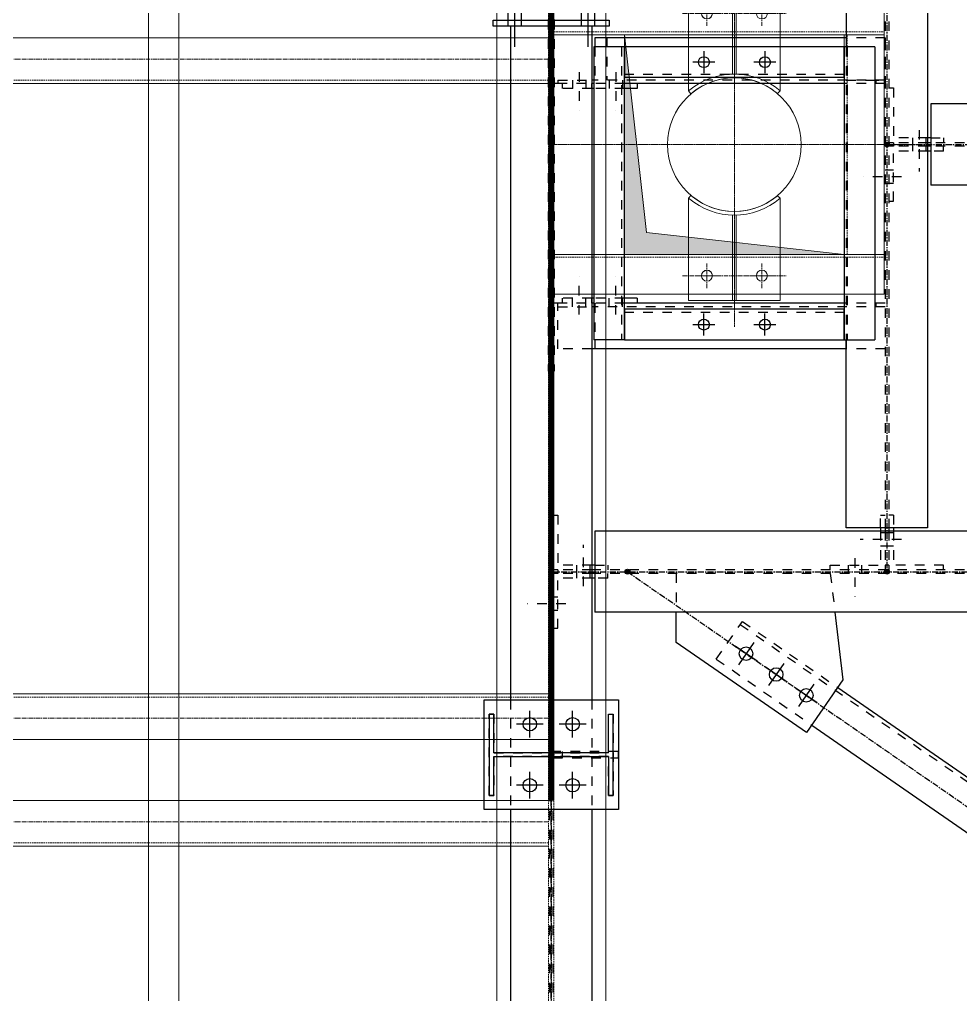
# Model space of a CAD drawing. Header units: inches. Extents: x 209270 to 234360, y -180214 to -150194.
# Drawn here: x 216141 to 217682, y -157157 to -155559 of the extents above; entities that cross this region are included whole.
import ezdxf

# ---------------------------------------------------------------- set-up
doc = ezdxf.new("R2010")
doc.units = ezdxf.units.IN
doc.header["$LTSCALE"] = 10
doc.header["$MEASUREMENT"] = 0
for name, pattern in [('CENTER', [2, 1.25, -0.25, 0.25, -0.25]), ('CENTER2', [1.125, 0.75, -0.125, 0.125, -0.125]), ('DXK_LINE_DOT2', [3.9198, 1.9599, -1.9599]), ('DXK_LINE_DOT5', [7.8785, 2.979, -0.9799, 0.9799, -0.9799, 0.9799, -0.9799]), ('HIDDEN', [0.375, 0.25, -0.125])]:
    doc.linetypes.add(name, pattern=pattern)
doc.layers.get('0').update_dxf_attribs({"color": 1})
for name, color, linetype in [('_BLUE_0', 5, 'Continuous'), ('_BLUE_1', 5, 'Continuous'), ('_BLUE_2', 5, 'Continuous'), ('_BLUE_4', 5, 'Continuous')]:
    doc.layers.add(name, color=color, linetype=linetype)
for name, color, linetype, lineweight in [('AM_5', 1, 'Continuous', 0), ('CEN', 1, 'CENTER', 9), ('CENETR LINE', 1, 'CENTER2', 9), ('CENTERLINE', 1, 'CENTER2', 9), ('Chute', 1, 'Continuous', 9), ('CIVIL', 1, 'Continuous', 9), ('DIM', 1, 'Continuous', 13), ('handrail', 1, 'FENCELINE1', 9), ('HIDDDEN', 1, 'HIDDEN', 9), ('HIDDEN', 1, 'HIDDEN', 9), ('MAIN OBJECT', 1, 'Continuous', 18), ('Sheeting', 1, 'Continuous', 0)]:
    doc.layers.add(name, color=color, linetype=linetype, lineweight=lineweight)
doc.linetypes.add('FENCELINE1', pattern='A,0.25,-0.1,[133,arial.ttf,S=0.1,R=0,X=-0.1,Y=0],-0.1,1', length=1.45)

# ---------------------------------------------------------------- blocks, each defined once
blk = doc.blocks.new('A$Cb10ac4c2')
at = {"layer": 'CENETR LINE'}
for p, q in [((0, 111.9, 0), (0, -40.4, 121420759.9)), ((-45, -20.2), (-45, 20.2)), ((45, -20.2), (45, 20.2)), ((45, -20.2), (45, 20.2)), ((-85, 0), (85, 0)), ((-27, 0.1, 0), (-63, 0.1, 0)), ((63, 0.1, 0), (27, 0.1, 0))]:
    blk.add_line(p, q, dxfattribs=at)
at = {"layer": 'MAIN OBJECT', "ltscale": 10}
for p, q in [((-75, 127.1, -59806266.3), (-71.1, 131.6, 0)), ((75, 127.1, -59806267.4), (70.6, 131.1, -59806267.4)), ((-75, -40.4, 60710380), (-75, 127.1, -59806266.3)), ((75, 127.1, -59806267.4), (75, -40.4, 60710380)), ((-3, 99.4, 4205928.3), (-3, -40.4, 121420759.9)), ((3, 99.4, 4205928.3), (3, -40.4, 121420759.9)), ((75, -40.4, 60710380), (-75, -40.4, 60710380))]:
    blk.add_line(p, q, dxfattribs=at)
at = {"layer": 'MAIN OBJECT'}
for centre in [(-45, 0.1), (45, 0.1)]:
    blk.add_circle(centre, 9, dxfattribs=at)
at = {"layer": 'MAIN OBJECT', "ltscale": 10}
for centre, radius in [((-45, 0), 8.95), ((45, 0.1, 0), 9)]:
    blk.add_circle(centre, radius, dxfattribs=at)
for radius, start, end in [(109.5, 229.5133, 310.1102), (115.5, 229.5129, 310.4871)]:
    blk.add_arc((0, 214.9, -60710380), radius, start, end, dxfattribs=at)
blk = doc.blocks.new('A$CcDSGYTRTRT')
at = {"layer": 'CIVIL'}
h = blk.add_hatch(color=1, dxfattribs=at)
h.dxf.hatch_style = 1
h.paths.add_polyline_path([(-180, 180), (180, 180), (180, -180), (144.3, 143.8)])
at = {"layer": 'CENTERLINE', "ltscale": 0.3}
for p, q in [((0, -296.9, 0), (0, 296.9, 0)), ((-298.5, 0, 0), (298.5, 0, 0))]:
    blk.add_line(p, q, dxfattribs=at)
at = {"layer": 'Chute', "ltscale": 10}
blk.add_circle((0, 0, 0), 109.5, dxfattribs=at)
at = {"layer": 'CIVIL', "color": 1, "elevation": 0}
blk.add_lwpolyline([(180, -180), (144.3, 143.8), (-180, 180)], dxfattribs=at)
at = {"layer": 'CIVIL'}
blk.add_circle((0, 0, 0), 109.5, dxfattribs=at)
at = {"layer": 'HIDDEN'}
for p, q in [((-184.7, 295.6, -170993130.3), (-184.7, -245.4, -121420762.7)), ((184.7, 295.6, -170993130.3), (184.7, -245.4, -121420762.7)), ((180, -184.7, -182131142.6), (-180, -184.7, 0))]:
    blk.add_line(p, q, dxfattribs=at)
at = {"layer": 'MAIN OBJECT'}
for p, q in [((-245.4, 295.6, -110282750.3), (-245.4, -245.4, -60710382.7)), ((-180, 295.6, -170993130.3), (-180, -245.4, -121420762.7)), ((180, 295.6, -170993130.3), (180, -245.4, -121420762.7)), ((245.4, 295.6, -110282750.3), (245.4, -245.4, -60710382.7)), ((180, 180, -121420762.7), (180, -180, -121420762.7)), ((180, -180, -182131142.6), (-180, -180, 0)), ((180, -245.4, -121420762.7), (-245.4, -245.4, 60710380)), ((180, -245.4, 60710380), (-180, -245.4, 60710380)), ((180, -245.4, -121420762.7), (245.4, -245.4, -60710382.7))]:
    blk.add_line(p, q, dxfattribs=at)
at = {"layer": 'MAIN OBJECT', "elevation": 0}
blk.add_lwpolyline([(180, 180), (-180, 180), (-180, -180), (180, -180)], close=True, dxfattribs=at)
at = {"layer": 'AM_5', "rotation": 270}
blk.add_blockref('A$Cb10ac4c2', (-215, 0, -121420759.9), dxfattribs=at)
at = {"layer": 'AM_5', "xscale": -1, "rotation": 90}
blk.add_blockref('A$Cb10ac4c2', (215, 0, -121420759.9), dxfattribs=at)
blk = doc.blocks.new('A$C6febed19')
at = {"layer": 'AM_5', "xscale": -1}
blk.add_blockref('A$CcDSGYTRTRT', (0, 0), dxfattribs=at)
blk = doc.blocks.new('MECH_DRAWING')
at = {"layer": 'CEN', "elevation": 0.8}
blk.add_lwpolyline([(217011.9, -155263.7), (228511.9, -155263.7), (228511.9, -165263.7), (217011.9, -165263.7)], close=True, dxfattribs=at)
at = {"layer": 'CENETR LINE'}
for p, q in [((217007.5, -155623.7, -702228907.9), (214650.5, -155623.7, -702228907.9)), ((217007.5, -156703.7, -2489929853.3), (214622.3, -156703.7, -2489929853.3)), ((217007.5, -156873.4, 5151572769.1), (214650.5, -156873.4, 5151572769.1))]:
    blk.add_line(p, q, dxfattribs=at)
at = {"layer": 'handrail', "const_width": 10, "elevation": -448149754.8}
blk.add_lwpolyline([(228511.9, -159158.7), (228511.9, -155263.7), (217011.9, -155263.7), (217011.9, -156838.4)], dxfattribs=at)
at = {"layer": 'HIDDDEN'}
for p, q in [((217007.5, -155658.2, -702228907.9), (214663.2, -155658.2, -702228907.9)), ((217007.5, -156669.2, -2489929853.3), (214615.1, -156669.2, -2489929853.3)), ((217007.5, -156907.9, 5151572769.1), (214663.2, -156907.9, 5151572769.1))]:
    blk.add_line(p, q, dxfattribs=at)
at = {"layer": 'HIDDEN', "elevation": 0.8}
blk.add_lwpolyline([(217007.5, -165259.3), (217007.5, -155268.1), (217016.3, -155268.1), (217016.3, -165259.3)], close=True, dxfattribs=at)
at = {"layer": 'MAIN OBJECT'}
for p, q in [((214636.9, -155588.7), (217007.5, -155588.7)), ((214665.1, -155663.7), (217007.5, -155663.7)), ((214614.1, -156663.7), (217007.5, -156663.7)), ((214630.1, -156738.7), (217007.5, -156738.7)), ((214636.9, -156838.4), (217007.5, -156838.4)), ((214665.1, -156913.4), (217007.5, -156913.4))]:
    blk.add_line(p, q, dxfattribs=at)
at = {"layer": 'MAIN OBJECT', "elevation": 0.8}
blk.add_lwpolyline([(216922.5, -165259.3), (216922.5, -155268.1), (217101.3, -155268.1), (217101.3, -165259.3)], close=True, dxfattribs=at)
at = {"layer": 'Sheeting'}
for points in [[(216351.9, -154713.7), (229171.9, -154713.7), (229171.9, -165813.7), (216351.9, -165813.7)], [(216401.9, -154763.7), (229121.9, -154763.7), (229121.9, -165763.7), (216401.9, -165763.7)]]:
    blk.add_lwpolyline(points, close=True, dxfattribs=at)
at = {"layer": 'DIM', "rotation": 90}
blk.add_blockref('A$C6febed19', (217311.9, -155763.7, 0.8), dxfattribs=at)
blk = doc.blocks.new('GridLine-116860372-116902 - 114867')
at = {"layer": '_BLUE_2', "linetype": 'DXK_LINE_DOT5'}
blk.add_line((9575.6, 12454.5), (9575.6, 27661.7), dxfattribs=at)
blk = doc.blocks.new('Part-116860372-116023 - 114867')
at = {"layer": '_BLUE_2', "linetype": 'Continuous'}
for p, q in [((9438.1, 23083.3), (9438.1, 23308.3)), ((9438.1, 23308.3), (9713.1, 23308.3)), ((9713.1, 23308.3), (9713.1, 23083.3)), ((9713.1, 23083.3), (9438.1, 23083.3))]:
    blk.add_line(p, q, dxfattribs=at)
blk = doc.blocks.new('Bolt-116860372-115849 - 114867')
at = {"layer": '_BLUE_1', "linetype": 'DXK_LINE_DOT2'}
for p, q in [((9632.9, 24097.5), (9632.9, 24176.2)), ((9707.9, 24097.5), (9707.9, 24176.2)), ((9619.2, 24120.8), (9619.2, 24130.8)), ((9646.7, 24120.8), (9646.7, 24130.8)), ((9694.2, 24120.8), (9694.2, 24130.8)), ((9721.7, 24120.8), (9721.7, 24130.8)), ((9619.2, 24113.7), (9619.2, 24120.8)), ((9646.7, 24113.7), (9646.7, 24120.8)), ((9694.2, 24113.7), (9694.2, 24120.8)), ((9721.7, 24113.7), (9721.7, 24120.8))]:
    blk.add_line(p, q, dxfattribs=at)
blk = doc.blocks.new('Part-116860372-114952 - 114867')
at = {"layer": '_BLUE_4', "linetype": 'Continuous'}
for points in [[(9575.6, 23565.8, -1), (9575.6, 23575.8, -1)], [(10950.6, 23565.8, -1), (10950.6, 23575.8, -1)]]:
    blk.add_hatch(color=256, dxfattribs=at).paths.add_polyline_path(points)
at = {"layer": '_BLUE_1', "linetype": 'DXK_LINE_DOT2'}
for p, q in [((10936.6, 23654.1), (10859.1, 23654.1)), ((10936.6, 23487.6), (10936.6, 23654.1)), ((9589.1, 23574.4), (9589.1, 23567.3)), ((9658.8, 23574.4), (9589.1, 23574.4)), ((10852.8, 23574.4), (9665.1, 23574.4)), ((10936.6, 23574.4), (10859.1, 23574.4)), ((9658.8, 23567.3), (9589.1, 23567.3)), ((10852.8, 23567.3), (9665.1, 23567.3)), ((10936.6, 23567.3), (10859.1, 23567.3)), ((10936.6, 23487.6), (10859.1, 23487.6))]:
    blk.add_line(p, q, dxfattribs=at)
at = {"layer": '_BLUE_2', "linetype": 'Continuous'}
for p, q in [((9665.1, 23654.1), (9665.1, 23487.6)), ((10859.1, 23654.1), (9665.1, 23654.1)), ((10852.8, 23654.1), (10852.8, 23487.6)), ((9665.1, 23574.4), (9658.8, 23574.4)), ((10859.1, 23574.4), (10852.8, 23574.4)), ((9665.1, 23567.3), (9658.8, 23567.3)), ((10859.1, 23567.3), (10852.8, 23567.3)), ((10859.1, 23487.6), (9665.1, 23487.6))]:
    blk.add_line(p, q, dxfattribs=at)
at = {"layer": '_BLUE_4', "linetype": 'CENTER'}
blk.add_line((9575.6, 23570.8), (10950.6, 23570.8), dxfattribs=at)
at = {"layer": '_BLUE_4', "linetype": 'Continuous'}
for centre in [(9575.6, 23570.8), (10950.6, 23570.8)]:
    blk.add_circle(centre, 5, dxfattribs=at)
blk = doc.blocks.new('Part-116860372-114962 - 114867')
at = {"layer": '_BLUE_4', "linetype": 'Continuous'}
for points in [[(10263.1, 25065.8, -1), (10263.1, 25075.8, -1)], [(10263.1, 23565.8, -1), (10263.1, 23575.8, -1)]]:
    blk.add_hatch(color=256, dxfattribs=at).paths.add_polyline_path(points)
at = {"layer": '_BLUE_1', "linetype": 'DXK_LINE_DOT2'}
for p, q in [((10346.3, 25054.1), (10179.8, 25054.1)), ((10179.8, 25054.1), (10179.8, 24933.3)), ((10259.5, 25054.1), (10259.5, 24939.6)), ((10266.6, 25054.1), (10266.6, 24939.6)), ((10346.3, 25054.1), (10346.3, 24939.6)), ((10259.5, 24933.3), (10259.5, 23660.3)), ((10266.6, 24933.3), (10266.6, 23660.3)), ((10179.8, 24645.8), (10179.8, 24045.8)), ((10259.5, 23654.1), (10259.5, 23584.4)), ((10266.6, 23654.1), (10266.6, 23584.4)), ((10266.6, 23584.4), (10259.5, 23584.4))]:
    blk.add_line(p, q, dxfattribs=at)
at = {"layer": '_BLUE_2', "linetype": 'Continuous'}
for p, q in [((10179.8, 24939.6), (10179.8, 24645.8)), ((10346.3, 24933.3), (10179.8, 24933.3)), ((10259.5, 24939.6), (10259.5, 24933.3)), ((10266.6, 24939.6), (10266.6, 24933.3)), ((10346.3, 24939.6), (10346.3, 23660.3)), ((10179.8, 23660.3), (10179.8, 24045.8)), ((10346.3, 23660.3), (10179.8, 23660.3)), ((10259.5, 23660.3), (10259.5, 23654.1)), ((10266.6, 23660.3), (10266.6, 23654.1))]:
    blk.add_line(p, q, dxfattribs=at)
at = {"layer": '_BLUE_4', "linetype": 'CENTER'}
blk.add_line((10263.1, 25070.8), (10263.1, 23570.8), dxfattribs=at)
at = {"layer": '_BLUE_4', "linetype": 'Continuous'}
for centre in [(10263.1, 25070.8), (10263.1, 23570.8)]:
    blk.add_circle(centre, 5, dxfattribs=at)
blk = doc.blocks.new('Part-116860372-114963 - 114867')
at = {"layer": '_BLUE_4', "linetype": 'Continuous'}
for points in [[(10263.1, 24440.8, -1), (10263.1, 24450.8, -1)], [(10950.6, 24440.8, -1), (10950.6, 24450.8, -1)]]:
    blk.add_hatch(color=256, dxfattribs=at).paths.add_polyline_path(points)
at = {"layer": '_BLUE_1', "linetype": 'DXK_LINE_DOT2'}
for p, q in [((10936.6, 24529.1), (10859.1, 24529.1)), ((10936.6, 24362.6), (10936.6, 24529.1)), ((10276.6, 24449.4), (10276.6, 24442.3)), ((10346.3, 24449.4), (10276.6, 24449.4)), ((10852.8, 24449.4), (10352.6, 24449.4)), ((10936.6, 24449.4), (10859.1, 24449.4)), ((10346.3, 24442.3), (10276.6, 24442.3)), ((10852.8, 24442.3), (10352.6, 24442.3)), ((10936.6, 24442.3), (10859.1, 24442.3)), ((10936.6, 24362.6), (10859.1, 24362.6))]:
    blk.add_line(p, q, dxfattribs=at)
at = {"layer": '_BLUE_2', "linetype": 'Continuous'}
for p, q in [((10352.6, 24529.1), (10352.6, 24362.6)), ((10859.1, 24529.1), (10352.6, 24529.1)), ((10852.8, 24529.1), (10852.8, 24362.6)), ((10352.6, 24449.4), (10346.3, 24449.4)), ((10859.1, 24449.4), (10852.8, 24449.4)), ((10352.6, 24442.3), (10346.3, 24442.3)), ((10859.1, 24442.3), (10852.8, 24442.3)), ((10859.1, 24362.6), (10352.6, 24362.6))]:
    blk.add_line(p, q, dxfattribs=at)
at = {"layer": '_BLUE_4', "linetype": 'CENTER'}
blk.add_line((10263.1, 24445.8), (10950.6, 24445.8), dxfattribs=at)
at = {"layer": '_BLUE_4', "linetype": 'Continuous'}
for centre in [(10263.1, 24445.8), (10950.6, 24445.8)]:
    blk.add_circle(centre, 5, dxfattribs=at)
blk = doc.blocks.new('Part-116860372-114965 - 114867')
at = {"layer": '_BLUE_1', "linetype": 'DXK_LINE_DOT2'}
for p, q in [((9572, 24688.3), (9572, 21703.3)), ((9579.1, 24688.3), (9579.1, 21703.3)), ((9492.3, 23308.3), (9492.3, 23083.3)), ((9658.8, 23308.3), (9658.8, 23083.3))]:
    blk.add_line(p, q, dxfattribs=at)
at = {"layer": '_BLUE_2', "linetype": 'Continuous'}
for p, q in [((9658.8, 24688.3), (9492.3, 24688.3)), ((9492.3, 24688.3), (9492.3, 23308.3)), ((9658.8, 24688.3), (9658.8, 23308.3)), ((9492.3, 23083.3), (9492.3, 21703.3)), ((9658.8, 23083.3), (9658.8, 21703.3))]:
    blk.add_line(p, q, dxfattribs=at)
at = {"layer": '_BLUE_4', "linetype": 'CENTER'}
blk.add_line((9575.6, 25070.8), (9575.6, 21320.8), dxfattribs=at)
blk = doc.blocks.new('Part-116860372-116370 - 114867')
at = {"layer": '_BLUE_1', "linetype": 'DXK_LINE_DOT2'}
for p, q in [((9579.2, 24560.8), (9579.2, 24570.8)), ((9589.2, 24570.8), (9579.2, 24570.8)), ((9597.9, 24570.8), (9597.9, 24560.8)), ((9658.8, 24560.8), (9658.8, 24570.8)), ((9751.7, 24570.8), (9725.6, 24570.8)), ((9658.8, 24560.8), (9579.2, 24560.8)), ((9725.6, 24560.8), (9663.1, 24560.8))]:
    blk.add_line(p, q, dxfattribs=at)
at = {"layer": '_BLUE_2', "linetype": 'Continuous'}
for p, q in [((9663.1, 24570.8), (9658.8, 24570.8)), ((9751.7, 24570.8), (9751.7, 24560.8)), ((9663.1, 24560.8), (9658.8, 24560.8)), ((9751.7, 24560.8), (9725.6, 24560.8))]:
    blk.add_line(p, q, dxfattribs=at)
blk = doc.blocks.new('Part-116860372-115098 - 114867')
at = {"layer": '_BLUE_1', "linetype": 'DXK_LINE_DOT2'}
for p, q in [((9589.2, 24027.1), (9589.2, 24120.8)), ((9725.6, 24120.8), (9589.2, 24120.8)), ((9589.2, 24113.7), (9658.8, 24113.7)), ((10259.5, 24113.7), (9663.1, 24113.7)), ((9665.1, 24120.8), (9665.1, 24045.8)), ((10259.5, 24120.8), (10175.6, 24120.8)), ((10240.8, 24113.7), (10240.8, 24120.8)), ((9658.8, 24027.1), (9589.2, 24027.1)), ((10259.5, 24027.1), (10179.8, 24027.1))]:
    blk.add_line(p, q, dxfattribs=at)
at = {"layer": '_BLUE_2', "linetype": 'Continuous'}
for p, q in [((9663.1, 24113.7), (9658.8, 24113.7)), ((10175.6, 24120.8), (9725.6, 24120.8)), ((9665.1, 24045.8), (9665.1, 24027.1)), ((10179.8, 24045.8), (10179.8, 24027.1)), ((10179.8, 24027.1), (9658.8, 24027.1))]:
    blk.add_line(p, q, dxfattribs=at)
blk = doc.blocks.new('Part-116860372-116331 - 114867')
at = {"layer": '_BLUE_1', "linetype": 'DXK_LINE_DOT2'}
for p, q in [((9831.4, 23567.3), (9831.4, 23487.6)), ((10147, 23567.3), (10156.5, 23487.6))]:
    blk.add_line(p, q, dxfattribs=at)
at = {"layer": '_BLUE_2', "linetype": 'Continuous'}
for p, q in [((9831.4, 23425.9), (9831.4, 23487.6)), ((10156.5, 23487.6), (10172.9, 23349.1)), ((10098.2, 23241.2), (9831.4, 23425.9)), ((10172.9, 23349.1), (10098.2, 23241.2))]:
    blk.add_line(p, q, dxfattribs=at)
blk = doc.blocks.new('Part-116860372-115103 - 114867')
at = {"layer": '_BLUE_4', "linetype": 'Continuous'}
for points in [[(9731.8, 23565.8, -1), (9731.8, 23575.8, -1)], [(10950.6, 22722.1, -1), (10950.6, 22732.1, -1)]]:
    blk.add_hatch(color=256, dxfattribs=at).paths.add_polyline_path(points)
at = {"layer": '_BLUE_1', "linetype": 'DXK_LINE_DOT2'}
for p, q in [((9913.6, 23391.8), (9967, 23468.8)), ((9962.7, 23462.7), (10836.1, 22858.1)), ((9967, 23468.8), (10162.3, 23333.6)), ((9913.6, 23391.8), (10108.9, 23256.6)), ((10645.1, 22999.4), (10840.3, 22864.2)), ((10591.7, 22922.3), (10787, 22787.1)), ((10840.3, 22864.2), (10787, 22787.1))]:
    blk.add_line(p, q, dxfattribs=at)
at = {"layer": '_BLUE_2', "linetype": 'Continuous'}
for p, q in [((10162.3, 23333.6), (10645.1, 22999.4)), ((10108.9, 23256.6), (10591.7, 22922.3))]:
    blk.add_line(p, q, dxfattribs=at)
at = {"layer": '_BLUE_4', "linetype": 'CENTER'}
blk.add_line((9731.8, 23570.8), (10950.6, 22727.1), dxfattribs=at)
at = {"layer": '_BLUE_4', "linetype": 'Continuous'}
for centre in [(9731.8, 23570.8), (10950.6, 22727.1)]:
    blk.add_circle(centre, 5, dxfattribs=at)
blk = doc.blocks.new('Part-116860372-115136 - 114867')
at = {"layer": '_BLUE_4', "linetype": 'Continuous'}
blk.add_hatch(color=256, dxfattribs=at).paths.add_polyline_path([(9575.6, 23190.8, -1), (9575.6, 23200.8, -1)])
at = {"layer": '_BLUE_1', "linetype": 'DXK_LINE_DOT2'}
for p, q in [((9448.6, 23112.6), (9448.6, 23279.1)), ((9448.6, 23279.1), (9458.3, 23279.1)), ((9458.3, 23279.1), (9458.3, 23199.4)), ((9692.8, 23199.4), (9692.8, 23279.1)), ((9692.8, 23279.1), (9702.6, 23279.1)), ((9702.6, 23279.1), (9702.6, 23112.6)), ((9458.3, 23199.4), (9692.8, 23199.4)), ((9692.8, 23192.3), (9458.3, 23192.3)), ((9458.3, 23192.3), (9458.3, 23112.6)), ((9692.8, 23112.6), (9692.8, 23192.3)), ((9458.3, 23112.6), (9448.6, 23112.6)), ((9702.6, 23112.6), (9692.8, 23112.6))]:
    blk.add_line(p, q, dxfattribs=at)
at = {"layer": '_BLUE_2', "linetype": 'Continuous'}
for p, q in [((9458.3, 23279.1), (9448.6, 23279.1)), ((9448.6, 23279.1), (9448.6, 23112.6)), ((9458.3, 23199.4), (9458.3, 23279.1)), ((9692.8, 23199.4), (9692.8, 23279.1)), ((9692.8, 23279.1), (9702.6, 23279.1)), ((9702.6, 23112.6), (9702.6, 23279.1)), ((9692.8, 23199.4), (9458.3, 23199.4)), ((9458.3, 23112.6), (9458.3, 23192.3)), ((9458.3, 23192.3), (9692.8, 23192.3)), ((9692.8, 23192.3), (9692.8, 23112.6)), ((9448.6, 23112.6), (9458.3, 23112.6)), ((9692.8, 23112.6), (9702.6, 23112.6))]:
    blk.add_line(p, q, dxfattribs=at)
at = {"layer": '_BLUE_4', "linetype": 'CENTER'}
blk.add_line((9575.6, 23195.8), (9575.6, 23195.8), dxfattribs=at)
at = {"layer": '_BLUE_4', "linetype": 'Continuous'}
blk.add_circle((9575.6, 23195.8), 5, dxfattribs=at)
blk = doc.blocks.new('Bolt-116860372-116353 - 114867')
at = {"layer": '_BLUE_2', "linetype": 'Continuous'}
for p, q in [((9888.1, 24054.6), (9888.1, 24099.6)), ((10013.1, 24054.6), (10013.1, 24099.6)), ((9865.6, 24077.1), (9910.6, 24077.1)), ((9990.6, 24077.1), (10035.6, 24077.1))]:
    blk.add_line(p, q, dxfattribs=at)
for centre in [(9888.1, 24077.1), (10013.1, 24077.1)]:
    blk.add_circle(centre, 11.2, dxfattribs=at)
blk = doc.blocks.new('Part-116860372-115592 - 114867')
at = {"layer": '_BLUE_1', "linetype": 'DXK_LINE_DOT2'}
for p, q in [((10266.6, 24561.9), (10276.6, 24561.9)), ((10276.6, 24561.9), (10276.6, 24459.4)), ((10276.6, 24449.4), (10266.6, 24449.4)), ((10346.3, 24459.4), (10276.6, 24459.4)), ((10352.6, 24449.4), (10346.3, 24449.4)), ((10352.6, 24459.4), (10379.1, 24459.4)), ((10379.1, 24459.4), (10379.1, 24449.4))]:
    blk.add_line(p, q, dxfattribs=at)
at = {"layer": '_BLUE_2', "linetype": 'Continuous'}
blk.add_line((10352.6, 24459.4), (10346.3, 24459.4), dxfattribs=at)
blk = doc.blocks.new('Part-116860372-115593 - 114867')
at = {"layer": '_BLUE_1', "linetype": 'DXK_LINE_DOT2'}
for p, q in [((10276.6, 24442.3), (10266.6, 24442.3)), ((10276.6, 24329.8), (10276.6, 24432.3)), ((10346.3, 24432.3), (10276.6, 24432.3)), ((10352.6, 24442.3), (10346.3, 24442.3)), ((10379.1, 24432.3), (10352.6, 24432.3)), ((10379.1, 24432.3), (10379.1, 24442.3)), ((10266.6, 24329.8), (10276.6, 24329.8))]:
    blk.add_line(p, q, dxfattribs=at)
at = {"layer": '_BLUE_2', "linetype": 'Continuous'}
blk.add_line((10352.6, 24432.3), (10346.3, 24432.3), dxfattribs=at)
blk = doc.blocks.new('Bolt-116860372-115594 - 114867')
at = {"layer": '_BLUE_1', "linetype": 'DXK_LINE_DOT2'}
for p, q in [((10329.1, 24475.6), (10329.1, 24390.6)), ((10315.4, 24459.4), (10315.4, 24449.4)), ((10315.4, 24449.4), (10315.4, 24442.3)), ((10342.9, 24459.4), (10342.9, 24449.4)), ((10342.9, 24449.4), (10342.9, 24442.3)), ((10315.4, 24442.3), (10315.4, 24432.3)), ((10342.9, 24442.3), (10342.9, 24432.3))]:
    blk.add_line(p, q, dxfattribs=at)
blk = doc.blocks.new('Bolt-116860372-115604 - 114867')
at = {"layer": '_BLUE_1', "linetype": 'DXK_LINE_DOT2'}
for p, q in [((10266.6, 24393.5), (10259.5, 24393.5)), ((10276.6, 24393.5), (10266.6, 24393.5)), ((10292.9, 24379.8), (10214.1, 24379.8)), ((10266.6, 24366), (10259.5, 24366)), ((10276.6, 24366), (10266.6, 24366))]:
    blk.add_line(p, q, dxfattribs=at)
blk = doc.blocks.new('Part-116860372-115608 - 114867')
at = {"layer": '_BLUE_1', "linetype": 'DXK_LINE_DOT2'}
for p, q in [((10249.5, 23660.3), (10249.5, 23686.9)), ((10249.5, 23686.9), (10259.5, 23686.9)), ((10249.5, 23654.1), (10249.5, 23584.4)), ((10259.5, 23660.3), (10259.5, 23654.1)), ((10147, 23574.4), (10147, 23584.4)), ((10147, 23584.4), (10249.5, 23584.4)), ((10259.5, 23584.4), (10259.5, 23574.4))]:
    blk.add_line(p, q, dxfattribs=at)
at = {"layer": '_BLUE_2', "linetype": 'Continuous'}
blk.add_line((10249.5, 23660.3), (10249.5, 23654.1), dxfattribs=at)
blk = doc.blocks.new('Part-116860372-115609 - 114867')
at = {"layer": '_BLUE_1', "linetype": 'DXK_LINE_DOT2'}
for p, q in [((10276.6, 23686.9), (10266.6, 23686.9)), ((10276.6, 23686.9), (10276.6, 23660.3)), ((10266.6, 23660.3), (10266.6, 23654.1)), ((10276.6, 23654.1), (10276.6, 23584.4)), ((10266.6, 23584.4), (10266.6, 23574.4)), ((10379.1, 23584.4), (10276.6, 23584.4)), ((10379.1, 23574.4), (10379.1, 23584.4))]:
    blk.add_line(p, q, dxfattribs=at)
at = {"layer": '_BLUE_2', "linetype": 'Continuous'}
blk.add_line((10276.6, 23660.3), (10276.6, 23654.1), dxfattribs=at)
blk = doc.blocks.new('Bolt-116860372-115610 - 114867')
at = {"layer": '_BLUE_1', "linetype": 'DXK_LINE_DOT2'}
for p, q in [((10259.5, 23650.6), (10249.5, 23650.6)), ((10266.6, 23650.6), (10259.5, 23650.6)), ((10276.6, 23650.6), (10266.6, 23650.6)), ((10292.9, 23636.9), (10207.9, 23636.9)), ((10259.5, 23623.1), (10249.5, 23623.1)), ((10266.6, 23623.1), (10259.5, 23623.1)), ((10276.6, 23623.1), (10266.6, 23623.1))]:
    blk.add_line(p, q, dxfattribs=at)
blk = doc.blocks.new('Bolt-116860372-116332 - 114867')
at = {"layer": '_BLUE_2', "linetype": 'Continuous'}
for p, q in [((9997.1, 23387.2), (9951.9, 23418.5)), ((9990.2, 23425.4), (9958.9, 23380.2)), ((10058.8, 23344.5), (10013.6, 23375.8)), ((10051.8, 23382.7), (10020.5, 23337.5)), ((10120.4, 23301.8), (10075.2, 23333.1)), ((10113.5, 23340.1), (10082.2, 23294.8))]:
    blk.add_line(p, q, dxfattribs=at)
for centre in [(9974.5, 23402.8), (10036.2, 23360.1), (10097.8, 23317.4)]:
    blk.add_circle(centre, 13.8, dxfattribs=at)
blk = doc.blocks.new('Bolt-116860372-115616 - 114867')
at = {"layer": '_BLUE_1', "linetype": 'DXK_LINE_DOT2'}
for p, q in [((10197, 23598.3), (10197, 23519.6)), ((10183.3, 23584.4), (10183.3, 23574.4)), ((10183.3, 23574.4), (10183.3, 23567.3)), ((10210.8, 23584.4), (10210.8, 23574.4)), ((10210.8, 23574.4), (10210.8, 23567.3))]:
    blk.add_line(p, q, dxfattribs=at)
blk = doc.blocks.new('Part-116860372-116350 - 114867')
at = {"layer": '_BLUE_1', "linetype": 'DXK_LINE_DOT2'}
blk.add_line((10175.6, 24102.1), (9725.6, 24102.1), dxfattribs=at)
at = {"layer": '_BLUE_2', "linetype": 'Continuous'}
for p, q in [((9725.6, 24108.3), (9725.6, 24045.8)), ((10175.6, 24108.3), (9725.6, 24108.3)), ((10175.6, 24045.8), (10175.6, 24108.3)), ((9725.6, 24045.8), (10175.6, 24045.8))]:
    blk.add_line(p, q, dxfattribs=at)
blk = doc.blocks.new('Part-116860372-116348 - 114867')
at = {"layer": '_BLUE_1', "linetype": 'DXK_LINE_DOT2'}
blk.add_line((10175.6, 24589.6), (9725.6, 24589.6), dxfattribs=at)
at = {"layer": '_BLUE_2', "linetype": 'Continuous'}
for p, q in [((10175.6, 24645.8), (9725.6, 24645.8)), ((9725.6, 24645.8), (9725.6, 24583.3)), ((10175.6, 24583.3), (10175.6, 24645.8)), ((10175.6, 24583.3), (9725.6, 24583.3))]:
    blk.add_line(p, q, dxfattribs=at)
blk = doc.blocks.new('Part-116860372-115848 - 114867')
at = {"layer": '_BLUE_1', "linetype": 'DXK_LINE_DOT2'}
for p, q in [((9579.2, 24120.8), (9579.2, 24130.8)), ((9658.8, 24130.8), (9579.2, 24130.8)), ((9597.9, 24130.8), (9597.9, 24120.8)), ((9658.8, 24120.8), (9658.8, 24130.8)), ((9725.6, 24130.8), (9663.1, 24130.8)), ((9589.2, 24120.8), (9579.2, 24120.8)), ((9751.7, 24120.8), (9725.6, 24120.8))]:
    blk.add_line(p, q, dxfattribs=at)
at = {"layer": '_BLUE_2', "linetype": 'Continuous'}
for p, q in [((9663.1, 24130.8), (9658.8, 24130.8)), ((9751.7, 24130.8), (9725.6, 24130.8)), ((9751.7, 24130.8), (9751.7, 24120.8)), ((9663.1, 24120.8), (9658.8, 24120.8))]:
    blk.add_line(p, q, dxfattribs=at)
blk = doc.blocks.new('Part-116860372-116489 - 114867')
at = {"layer": '_BLUE_1', "linetype": 'DXK_LINE_DOT2'}
for p, q in [((9589.1, 23567.3), (9579.1, 23567.3)), ((9589.1, 23454.8), (9589.1, 23557.3)), ((9658.8, 23557.3), (9589.1, 23557.3)), ((9665.1, 23567.3), (9658.8, 23567.3)), ((9691.6, 23557.3), (9665.1, 23557.3)), ((9691.6, 23557.3), (9691.6, 23567.3)), ((9579.1, 23454.8), (9589.1, 23454.8))]:
    blk.add_line(p, q, dxfattribs=at)
at = {"layer": '_BLUE_2', "linetype": 'Continuous'}
blk.add_line((9665.1, 23557.3), (9658.8, 23557.3), dxfattribs=at)
blk = doc.blocks.new('Bolt-116860372-116352 - 114867')
at = {"layer": '_BLUE_2', "linetype": 'Continuous'}
for p, q in [((9888.1, 24637.1), (9888.1, 24592.1)), ((10013.1, 24637.1), (10013.1, 24592.1)), ((9910.6, 24614.6), (9865.6, 24614.6)), ((10035.6, 24614.6), (9990.6, 24614.6))]:
    blk.add_line(p, q, dxfattribs=at)
for centre in [(9888.1, 24614.6), (10013.1, 24614.6)]:
    blk.add_circle(centre, 11.2, dxfattribs=at)
blk = doc.blocks.new('Part-116860372-116017 - 114867')
at = {"layer": '_BLUE_1', "linetype": 'DXK_LINE_DOT2'}
blk.add_line((9658.8, 24688.3), (9492.3, 24688.3), dxfattribs=at)
at = {"layer": '_BLUE_2', "linetype": 'Continuous'}
for p, q in [((9456.8, 24688.3), (9456.8, 24700.8)), ((9456.8, 24700.8), (9694.3, 24700.8)), ((9492.3, 24688.3), (9456.8, 24688.3)), ((9694.3, 24688.3), (9658.8, 24688.3)), ((9694.3, 24700.8), (9694.3, 24688.3))]:
    blk.add_line(p, q, dxfattribs=at)
blk = doc.blocks.new('Bolt-116860372-116018 - 114867')
at = {"layer": '_BLUE_2', "linetype": 'Continuous'}
for p, q in [((9500.6, 24749.6), (9500.6, 24645.8)), ((9500.6, 24749.6), (9500.6, 24645.8)), ((9650.6, 24749.6), (9650.6, 24645.8)), ((9650.6, 24749.6), (9650.6, 24645.8)), ((9486.8, 24733.3), (9486.8, 24702.1)), ((9486.8, 24733.3), (9486.8, 24702.1)), ((9514.3, 24733.3), (9514.3, 24702.1)), ((9514.3, 24733.3), (9514.3, 24702.1)), ((9636.8, 24733.3), (9636.8, 24702.1)), ((9636.8, 24733.3), (9636.8, 24702.1)), ((9664.3, 24733.3), (9664.3, 24702.1)), ((9664.3, 24733.3), (9664.3, 24702.1)), ((9486.8, 24700.8), (9486.8, 24688.3)), ((9486.8, 24700.8), (9486.8, 24688.3)), ((9514.3, 24700.8), (9514.3, 24688.3)), ((9514.3, 24700.8), (9514.3, 24688.3)), ((9636.8, 24700.8), (9636.8, 24688.3)), ((9636.8, 24700.8), (9636.8, 24688.3)), ((9664.3, 24700.8), (9664.3, 24688.3)), ((9664.3, 24700.8), (9664.3, 24688.3))]:
    blk.add_line(p, q, dxfattribs=at)
blk = doc.blocks.new('Bolt-116860372-116024 - 114867')
at = {"layer": '_BLUE_2', "linetype": 'Continuous'}
for p, q in [((9531.8, 23230.8), (9531.8, 23285.8)), ((9619.3, 23230.8), (9619.3, 23285.8)), ((9559.3, 23258.3), (9504.3, 23258.3)), ((9646.8, 23258.3), (9591.8, 23258.3)), ((9531.8, 23105.8), (9531.8, 23160.8)), ((9619.3, 23105.8), (9619.3, 23160.8)), ((9559.3, 23133.3), (9504.3, 23133.3)), ((9646.8, 23133.3), (9591.8, 23133.3))]:
    blk.add_line(p, q, dxfattribs=at)
for centre in [(9531.8, 23258.3), (9619.3, 23258.3), (9531.8, 23133.3), (9619.3, 23133.3)]:
    blk.add_circle(centre, 13.8, dxfattribs=at)
blk = doc.blocks.new('Part-116860372-116025 - 114867')
at = {"layer": '_BLUE_1', "linetype": 'DXK_LINE_DOT2'}
for p, q in [((9713.1, 23202.1), (9579.1, 23202.1)), ((9597.9, 23202.1), (9597.9, 23189.6)), ((9713.1, 23189.6), (9713.1, 23202.1)), ((9579.1, 23189.6), (9713.1, 23189.6))]:
    blk.add_line(p, q, dxfattribs=at)
blk = doc.blocks.new('Part-116860372-116034 - 114867')
at = {"layer": '_BLUE_1', "linetype": 'DXK_LINE_DOT2'}
for p, q in [((9581.8, 24702.1), (9569.3, 24702.1)), ((9569.3, 24700.8), (9569.3, 23981.7)), ((9581.8, 24700.8), (9581.8, 23981.7)), ((9569.3, 24501.5), (9581.8, 24501.5)), ((9569.3, 24284.7), (9581.8, 24284.7)), ((9569.3, 23981.7), (9581.8, 23981.7))]:
    blk.add_line(p, q, dxfattribs=at)
at = {"layer": '_BLUE_2', "linetype": 'Continuous'}
for p, q in [((9569.3, 24702.1), (9569.3, 24700.8)), ((9581.8, 24702.1), (9581.8, 24700.8))]:
    blk.add_line(p, q, dxfattribs=at)
blk = doc.blocks.new('Part-116860372-116368 - 114867')
at = {"layer": '_BLUE_1', "linetype": 'DXK_LINE_DOT2'}
for p, q in [((9689.2, 24664.6), (9689.2, 24578)), ((10259.5, 24664.6), (10179.8, 24664.6)), ((10259.5, 24664.6), (10259.5, 24570.8)), ((9665.1, 24645.8), (9665.1, 24570.8)), ((9589.2, 24578), (9589.2, 24570.8)), ((9589.2, 24578), (9658.8, 24578)), ((9725.6, 24570.8), (9589.2, 24570.8)), ((10259.5, 24578), (9663.1, 24578)), ((10259.5, 24570.8), (10175.6, 24570.8)), ((10179.8, 24578), (10179.8, 24578)), ((10179.8, 24578), (10240.8, 24578)), ((10240.8, 24570.8), (10240.8, 24578)), ((10240.8, 24578), (10246.6, 24578))]:
    blk.add_line(p, q, dxfattribs=at)
at = {"layer": '_BLUE_2', "linetype": 'Continuous'}
for p, q in [((9665.1, 24664.6), (9665.1, 24645.8)), ((10179.8, 24664.6), (9665.1, 24664.6)), ((10179.8, 24664.6), (10179.8, 24645.8)), ((9663.1, 24578), (9658.8, 24578)), ((10175.6, 24570.8), (9725.6, 24570.8))]:
    blk.add_line(p, q, dxfattribs=at)
blk = doc.blocks.new('Bolt-116860372-116372 - 114867')
at = {"layer": '_BLUE_1', "linetype": 'DXK_LINE_DOT2'}
for p, q in [((9632.9, 24594.2), (9632.9, 24515.5)), ((9707.9, 24594.2), (9707.9, 24515.5)), ((9619.2, 24578), (9619.2, 24570.8)), ((9619.2, 24570.8), (9619.2, 24560.8)), ((9646.7, 24578), (9646.7, 24570.8)), ((9646.7, 24570.8), (9646.7, 24560.8)), ((9694.2, 24578), (9694.2, 24570.8)), ((9694.2, 24570.8), (9694.2, 24560.8)), ((9721.7, 24578), (9721.7, 24570.8)), ((9721.7, 24570.8), (9721.7, 24560.8))]:
    blk.add_line(p, q, dxfattribs=at)
blk = doc.blocks.new('Part-116860372-116349 - 114867')
at = {"layer": '_BLUE_1', "linetype": 'DXK_LINE_DOT2'}
blk.add_line((9719.3, 24645.8), (9719.3, 24045.8), dxfattribs=at)
at = {"layer": '_BLUE_2', "linetype": 'Continuous'}
for p, q in [((9663.1, 24645.8), (9663.1, 24045.8)), ((9725.6, 24645.8), (9663.1, 24645.8)), ((9725.6, 24045.8), (9725.6, 24645.8)), ((9725.6, 24045.8), (9663.1, 24045.8))]:
    blk.add_line(p, q, dxfattribs=at)
blk = doc.blocks.new('Part-116860372-116351 - 114867')
at = {"layer": '_BLUE_1', "linetype": 'DXK_LINE_DOT2'}
blk.add_line((10181.8, 24645.8), (10181.8, 24045.8), dxfattribs=at)
at = {"layer": '_BLUE_2', "linetype": 'Continuous'}
for p, q in [((10238.1, 24645.8), (10175.6, 24645.8)), ((10175.6, 24645.8), (10175.6, 24045.8)), ((10238.1, 24645.8), (10238.1, 24045.8)), ((10175.6, 24045.8), (10238.1, 24045.8))]:
    blk.add_line(p, q, dxfattribs=at)
blk = doc.blocks.new('Part-116860372-116488 - 114867')
at = {"layer": '_BLUE_1', "linetype": 'DXK_LINE_DOT2'}
for p, q in [((9579.1, 23686.9), (9589.1, 23686.9)), ((9589.1, 23686.9), (9589.1, 23584.4)), ((9589.1, 23574.4), (9579.1, 23574.4)), ((9658.8, 23584.4), (9589.1, 23584.4)), ((9665.1, 23574.4), (9658.8, 23574.4)), ((9665.1, 23584.4), (9691.6, 23584.4)), ((9691.6, 23584.4), (9691.6, 23574.4))]:
    blk.add_line(p, q, dxfattribs=at)
at = {"layer": '_BLUE_2', "linetype": 'Continuous'}
blk.add_line((9665.1, 23584.4), (9658.8, 23584.4), dxfattribs=at)
blk = doc.blocks.new('Bolt-116860372-116490 - 114867')
at = {"layer": '_BLUE_1', "linetype": 'DXK_LINE_DOT2'}
for p, q in [((9641.6, 23541), (9641.6, 23626)), ((9627.9, 23574.4), (9627.9, 23584.4)), ((9627.9, 23567.3), (9627.9, 23574.4)), ((9655.4, 23574.4), (9655.4, 23584.4)), ((9655.4, 23567.3), (9655.4, 23574.4)), ((9627.9, 23557.3), (9627.9, 23567.3)), ((9655.4, 23557.3), (9655.4, 23567.3))]:
    blk.add_line(p, q, dxfattribs=at)
blk = doc.blocks.new('Bolt-116860372-116491 - 114867')
at = {"layer": '_BLUE_1', "linetype": 'DXK_LINE_DOT2'}
for p, q in [((9579.1, 23518.5), (9572, 23518.5)), ((9589.1, 23518.5), (9579.1, 23518.5)), ((9605.4, 23504.8), (9526.6, 23504.8)), ((9579.1, 23491), (9572, 23491)), ((9589.1, 23491), (9579.1, 23491))]:
    blk.add_line(p, q, dxfattribs=at)
blk = doc.blocks.new('STR_DRAWING')
at = {"layer": '_BLUE_0', "xscale": 0.8, "yscale": 0.8, "zscale": 0.8}
for name in ['GridLine-116860372-116902 - 114867', 'Part-116860372-114965 - 114867', 'Part-116860372-114962 - 114867', 'Bolt-116860372-116018 - 114867', 'Part-116860372-116017 - 114867', 'Part-116860372-116034 - 114867', 'Part-116860372-116368 - 114867', 'Part-116860372-116349 - 114867', 'Part-116860372-116348 - 114867', 'Bolt-116860372-116352 - 114867', 'Part-116860372-116351 - 114867', 'Bolt-116860372-116372 - 114867', 'Part-116860372-116370 - 114867', 'Part-116860372-115592 - 114867', 'Part-116860372-114963 - 114867', 'Bolt-116860372-115594 - 114867', 'Part-116860372-115593 - 114867', 'Bolt-116860372-115604 - 114867', 'Bolt-116860372-115849 - 114867', 'Part-116860372-115848 - 114867', 'Part-116860372-115098 - 114867', 'Part-116860372-116350 - 114867', 'Bolt-116860372-116353 - 114867', 'Part-116860372-116488 - 114867', 'Part-116860372-115608 - 114867', 'Part-116860372-115609 - 114867', 'Part-116860372-114952 - 114867', 'Bolt-116860372-115610 - 114867', 'Bolt-116860372-116490 - 114867', 'Bolt-116860372-115616 - 114867', 'Part-116860372-115103 - 114867', 'Part-116860372-116489 - 114867', 'Part-116860372-116331 - 114867', 'Bolt-116860372-116491 - 114867', 'Bolt-116860372-116332 - 114867', 'Part-116860372-116023 - 114867', 'Part-116860372-115136 - 114867', 'Bolt-116860372-116024 - 114867', 'Part-116860372-116025 - 114867']:
    blk.add_blockref(name, (971.5, 4264.2), dxfattribs=at)

msp = doc.modelspace()

# ---------------------------------------------------------------- block references
msp.add_blockref('MECH_DRAWING', (0, 0))
at = {"xscale": 0.9999999999078191, "yscale": 1.0000000000951985}
msp.add_blockref('STR_DRAWING', (208379.9, -179584.5), dxfattribs=at)

doc.saveas('drawing.dxf')
